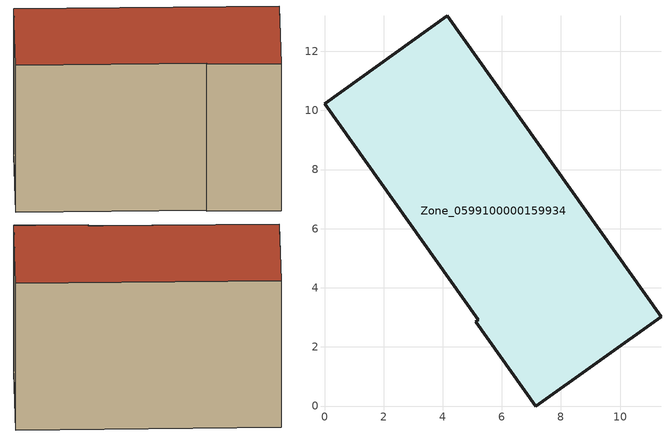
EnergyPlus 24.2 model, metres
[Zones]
Zone_0599100000159934
 floor ground (C_G): 5.12,2.85 5.21,2.91 0,10.22 4.15,13.19 11.38,3.02 7.15,0 z0
 wall outside (C_F): 5.21,2.91 5.12,2.85 7.15,0 11.38,3.02 4.15,13.19 0,10.22 5.21,2.91 z0:8.09
 roof outside (C_R): 4.15,13.19 0,10.22 5.21,2.91 5.12,2.85 7.15,0 11.38,3.02 z8.09
[BUILDING]
Pand.0599100000159934: North Axis=0; Terrain=City; Loads Convergence Tolerance Value=0.04; Temperature Convergence Tolerance Value=0.4; Solar Distribution=FullExterior; Maximum Number of Warmup Days=25; Minimum Number of Warmup Days=1
[Site:Location]
Rotterdam.The.Hague.AP_ZH_NLD Design_Conditions: Latitude=51.96; Longitude=4.45; Time Zone=1; Elevation=-4.5
[SITE:GROUNDTEMPERATURE:BUILDINGSURFACE]
18, 18, 18, 18, 18, 18, 18, 18, 18, 18, 18, 18
[MATERIAL] Thermal Absorptance=0.9; Solar Absorptance=0.7; Visible Absorptance=0.7
Name | Roughness | Thickness | Conductivity | Density | Specific Heat
G.TI.1975-1991 | MediumSmooth | 0.15 | 0.288461 | 540 | 1210
F.TI.1975-1991 | Rough | 0.3 | 0.230769 | 1920 | 840
R.TI.1975-1991 | MediumRough | 0.2 | 0.153846 | 1500 | 1000
[CONSTRUCTION]
C_G: G.TI.1975-1991
C_F: F.TI.1975-1991
C_R: R.TI.1975-1991
[ZONE]
Zone_0599100000159934: Type=1; Multiplier=1; Ceiling Height=Autocalculate; Volume=Autocalculate; Floor Area=autocalculate; Part of Total Floor Area=Yes
[ZONEINFILTRATION:DESIGNFLOWRATE]
Infil_Zone_0599100000159934: Zone or ZoneList or Space or SpaceList=Zone_0599100000159934; Schedule=AlwaysOn; Design Flow Rate Calculation Method=Flow/Area; Flow Rate per Floor Area=0.003; Constant Term Coefficient=1; Temperature Term Coefficient=0; Velocity Term Coefficient=0; Velocity Squared Term Coefficient=0
[HVACTEMPLATE:ZONE:IDEALLOADSAIRSYSTEM]
Zone_0599100000159934: Maximum Heating Supply Air Temperature=50; Minimum Cooling Supply Air Temperature=13; Maximum Heating Supply Air Humidity Ratio=0.0156; Minimum Cooling Supply Air Humidity Ratio=0.0077; Heating Limit=NoLimit; Cooling Limit=NoLimit; Dehumidification Control Type=ConstantSensibleHeatRatio; Cooling Sensible Heat Ratio=0.7; Dehumidification Setpoint=60; Humidification Control Type=None; Humidification Setpoint=30; Outdoor Air Method=None; Outdoor Air Flow Rate per Person=0.00944; Outdoor Air Flow Rate per Zone Floor Area=0; Outdoor Air Flow Rate per Zone=0; Demand Controlled Ventilation Type=None; Outdoor Air Economizer Type=NoEconomizer; Heat Recovery Type=None; Sensible Heat Recovery Effectiveness=0.7; Latent Heat Recovery Effectiveness=0.65
[ZONECONTROL:THERMOSTAT]
ThermostatControl_Zone_0599100000159934: Zone or ZoneList=Zone_0599100000159934; Control Type Schedule=DualSetpointControlType; Control 1=Thermostat_Zone_0599100000159934; Temperature Difference Between Cutout And Setpoint=0
[THERMOSTATSETPOINT:DUALSETPOINT]
Thermostat_Zone_0599100000159934: Heating Setpoint Temperature Schedule=HeatingSetpoint_Zone_0599100000159934; Cooling Setpoint Temperature Schedule=CoolingSetpoint_Zone_0599100000159934
[SCHEDULE:COMPACT]
HeatingSetpoint_Zone_0599100000159934: Through: 12/31, For: AllDays, Until: 24:00, 21
CoolingSetpoint_Zone_0599100000159934: Through: 12/31, For: AllDays, Until: 24:00, 24
DualSetpointControlType: Through: 12/31, For: AllDays, Until: 24:00, 4
AlwaysOn: Through: 12/31, For: AllDays, Until: 24:00, 1
